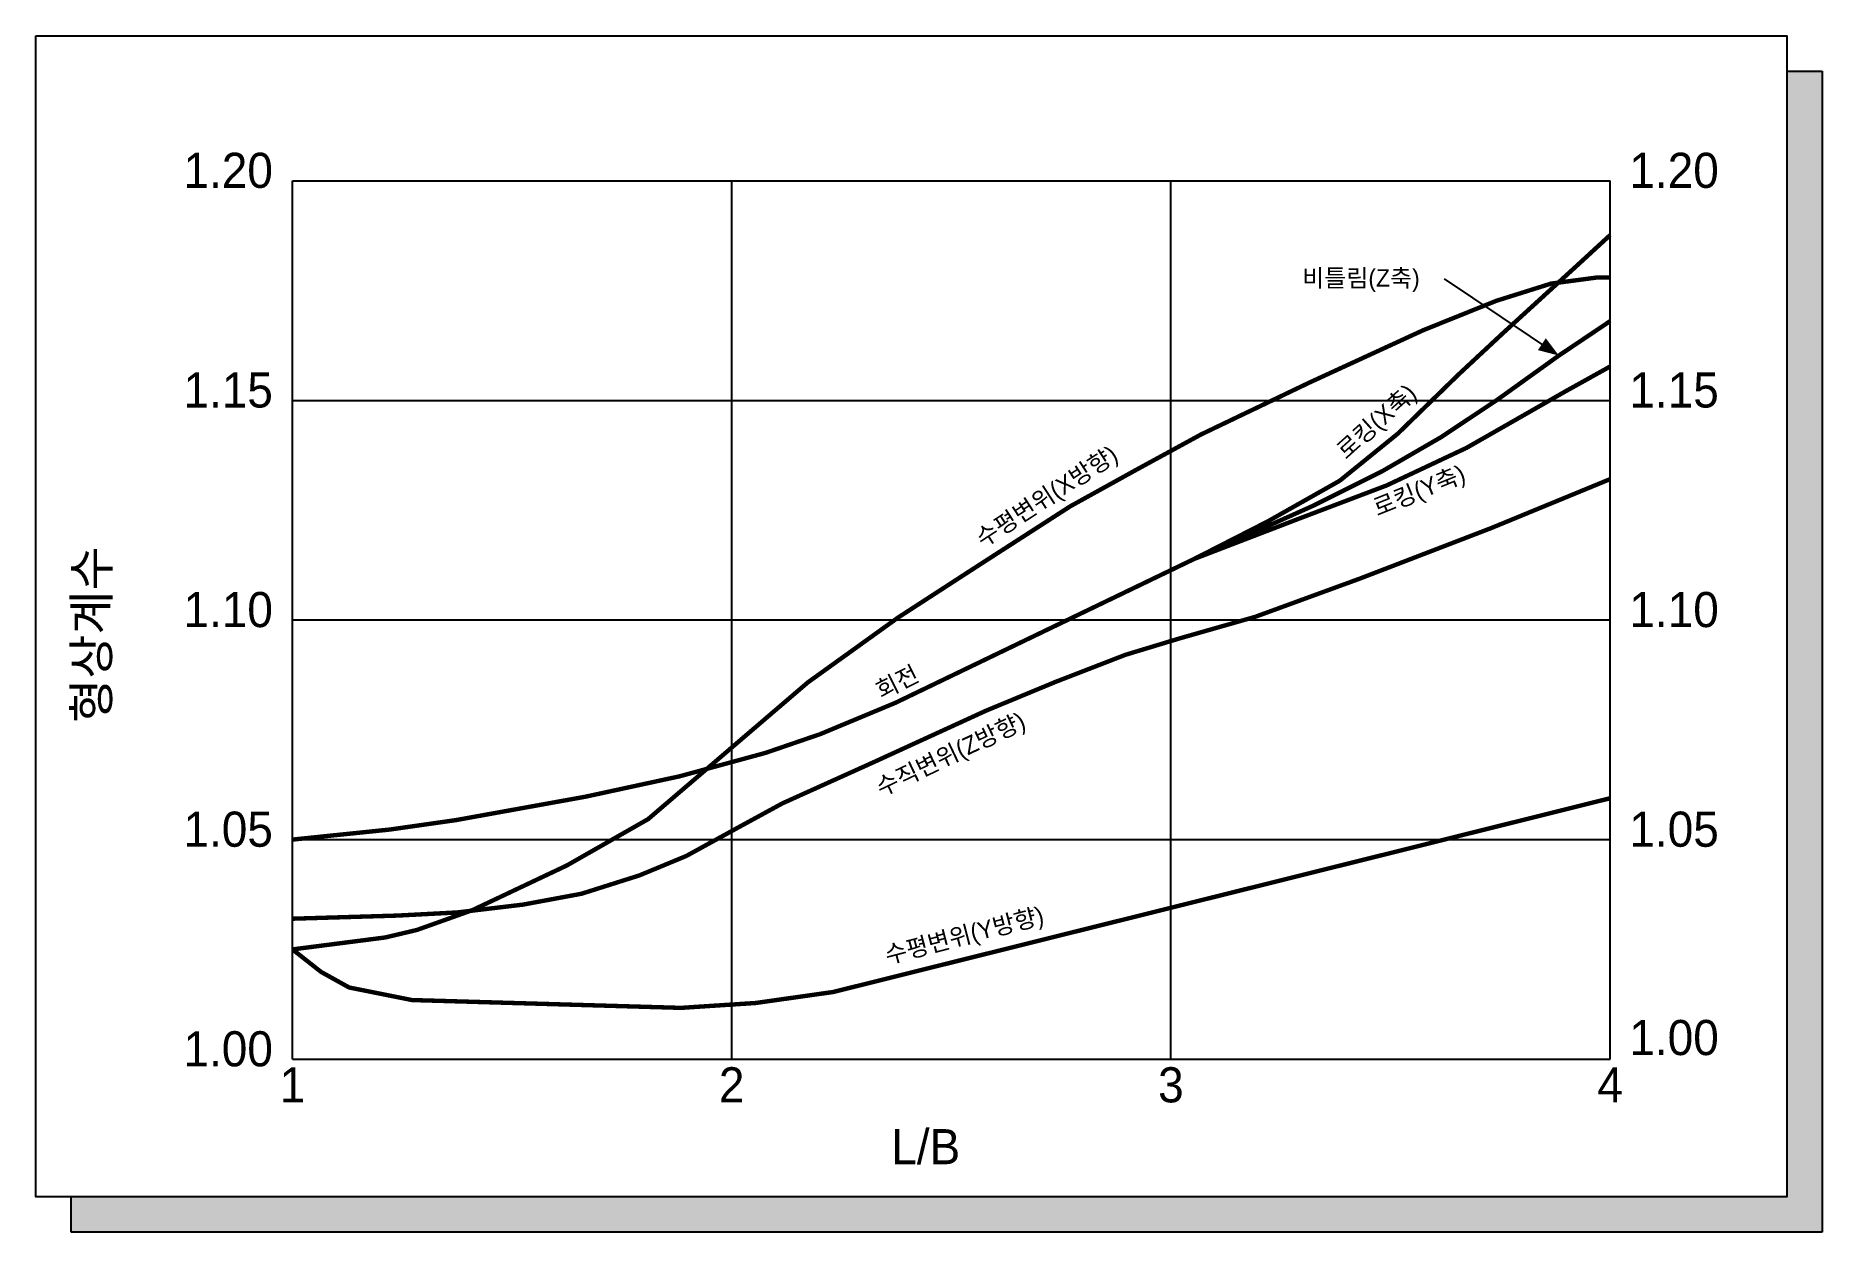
# Model space of a CAD drawing. Extents: x -585 to 3483, y -394 to 2330.
import ezdxf
from ezdxf.enums import TextEntityAlignment as Align

# ---------------------------------------------------------------- set-up
doc = ezdxf.new("R2010")
doc.units = 0
doc.layers.get('0').update_dxf_attribs({"linetype": 'CONTINUOUS'})
doc.styles.get("Standard").update_dxf_attribs({"font": 'Gulim.ttf'})

msp = doc.modelspace()

# ---------------------------------------------------------------- linework, layer by layer
for p, q in [((3402.436988, 2249.534354), (3483.069204, 2249.534354)), ((3483.069204, 2249.534354), (3483.069204, -394.01407)), ((0, 0), (0, 2000)), ((0, 2000), (3000, 2000)), ((1000, 0), (1000, 2000)), ((2000, 0), (2000, 2000)), ((3000, 0), (3000, 2000)), ((0, 1500), (3000, 1500)), ((0, 1000), (3000, 1000)), ((0, 500), (3000, 500)), ((0, 0), (3000, 0)), ((-503.944274, -394.01407), (-503.944274, -313.381854)), ((3483.069204, -394.01407), (-503.944274, -394.01407))]:
    msp.add_line(p, q)
at = {"color": 2}
msp.add_line((2883.319523, 1601.969432), (2623.223032, 1776.475949), dxfattribs=at)
msp.add_lwpolyline([(-584.576491, 2330.16657), (3402.436988, 2330.16657), (3402.436988, -313.381854), (-584.576491, -313.381854)], close=True)
at = {"color": 4, "const_width": 10}
msp.add_lwpolyline([(0, 500), (221.784157, 522.878121), (371.428713, 544.246265), (667.154869, 597.666631), (880.932805, 643.964271), (1076.895917, 697.384637), (1201.599717, 740.120926), (1372.622073, 811.348073), (2053.14852, 1138.992963), (2220.607917, 1224.46554), (2384.504323, 1317.060831), (2516.334056, 1423.901553), (2655.289722, 1559.233144), (2758.615723, 1655.389787), (2922.512146, 1804.966808), (3000, 1876.193955)], dxfattribs=at)
at = {"color": 1, "const_width": 10}
msp.add_lwpolyline([(0, 250), (211.095266, 277.144456), (283.412604, 294.273321), (409.780338, 339.450138), (624.399288, 440.966896), (809.60418, 546.484234), (1173.096002, 857.645725), (1378.777553, 1005.442053), (1555.747433, 1120.181505), (1770.981064, 1258.825015), (1921.318787, 1341.990338), (2068.851802, 1422.464355), (2315.012932, 1540.332638), (2574.440244, 1659.674269), (2740.800899, 1726.616946), (2865.5047, 1765.791871), (2972.393676, 1780.037301), (3000, 1780.037301)], dxfattribs=at)
at = {"color": 6, "const_width": 10}
msp.add_lwpolyline([(0, 500), (221.784157, 522.878121), (371.428713, 544.246265), (667.154869, 597.666631), (880.932805, 643.964271), (1076.895917, 697.384637), (1201.599717, 740.120926), (1372.622073, 811.348073), (2053.14852, 1138.992963), (2323.933918, 1260.079113), (2480.704408, 1338.428976), (2616.097099, 1416.778838), (2744.363858, 1502.251426), (2883.319523, 1601.969432), (3000, 1680.319294)], dxfattribs=at)
at = {"color": 5, "const_width": 10}
msp.add_lwpolyline([(0, 500), (221.784157, 522.878121), (371.428713, 544.246265), (667.154869, 597.666631), (880.932805, 643.964271), (1076.895917, 697.384637), (1201.599717, 740.120926), (1372.622073, 811.348073), (2053.14852, 1138.992963), (2284.741296, 1228.026902), (2491.393299, 1306.376765), (2673.104546, 1391.849342), (2897.571389, 1520.058207), (3000, 1577.039925)], dxfattribs=at)
at = {"color": 3, "const_width": 10}
msp.add_lwpolyline([(0, 319.880745), (239.59898, 327.00346), (374.991688, 334.126174), (524.636245, 351.932967), (658.157345, 376.723893), (789.779121, 418.407014), (896.640366, 462.695335), (1029.565328, 535.640803), (1115.575598, 582.534323), (1322.740559, 676.016493), (1579.274092, 793.541292), (1737.364863, 859.04676), (1896.63123, 920.716688), (2017.518872, 957.363731), (2192.104185, 1007.222734), (2430.388821, 1094.25303), (2727.787534, 1208.628823), (3000, 1320.622194)], dxfattribs=at)
at = {"color": 2, "const_width": 10}
msp.add_lwpolyline([(0, 250), (65.013667, 198.794594), (129.147046, 163.18102), (271.665687, 134.690161), (884.49578, 116.883369), (1054.336514, 127.968169), (1230.857056, 152.963955), (3000, 594.105268)], dxfattribs=at)
for points in [[(3483.069204, 2249.534354), (3402.436988, 2249.534354), (3483.069204, -394.01407), (3402.436988, -394.01407)], [(-503.944274, -313.381854), (-503.944274, -394.01407), (3402.436988, -313.381854), (3402.436988, -394.01407)]]:
    msp.add_solid(points)
at = {"color": 2}
msp.add_solid([(2883.319523, 1601.969432), (2853.710862, 1641.475518), (2883.319523, 1601.969432), (2835.536751, 1614.387575)], dxfattribs=at)

# ---------------------------------------------------------------- texts
for s, p in [('1.20', (-44.582042, 1983.717968)), ('1.15', (-44.582042, 1483.717968)), ('1.10', (-44.582042, 983.717968)), ('1.05', (-44.582042, 483.717968)), ('1.00', (-44.582042, -16.282032))]:
    msp.add_text(s, height=80).set_placement(p, align=Align.RIGHT)
for s, height, p in [('1.20', 80, (3043.847836, 1983.717968)), ('비틀림(Z축)', 40, (2298.993162, 1758.669157)), ('1.15', 80, (3043.847836, 1483.717968)), ('1.10', 80, (3043.847836, 983.717968)), ('1.05', 80, (3043.847836, 483.717968)), ('1.00', 80, (3043.847836, 9.357381))]:
    msp.add_text(s, height=height).set_placement(p)
for s, rotation, p in [('로킹(X축)', 41.920655, (2398.756189, 1363.358483)), ('수평변위(X방향)', 33.012049, (1572.14816, 1163.922459)), ('로킹(Y축)', 21.920626, (2470.015501, 1235.149617)), ('회전', 26.554705, (1340.555383, 818.470788)), ('수직변위(Z방향)', 25.453305, (1340.555383, 597.666631)), ('수평변위(Y방향)', 14.576641, (1354.807249, 216.601376))]:
    msp.add_text(s, height=40, rotation=rotation).set_placement(p)
msp.add_text('형상계수', height=80, rotation=90).set_placement((-417.866, 966.710673), align=Align.CENTER)
for s, p in [('1', (0, -98.337176)), ('2', (1000, -98.337176)), ('3', (2000, -98.337176)), ('4', (3000, -98.337176)), ('L/B', (1441.87332, -239.143813))]:
    msp.add_text(s, height=80).set_placement(p, align=Align.CENTER)

doc.saveas('drawing.dxf')
